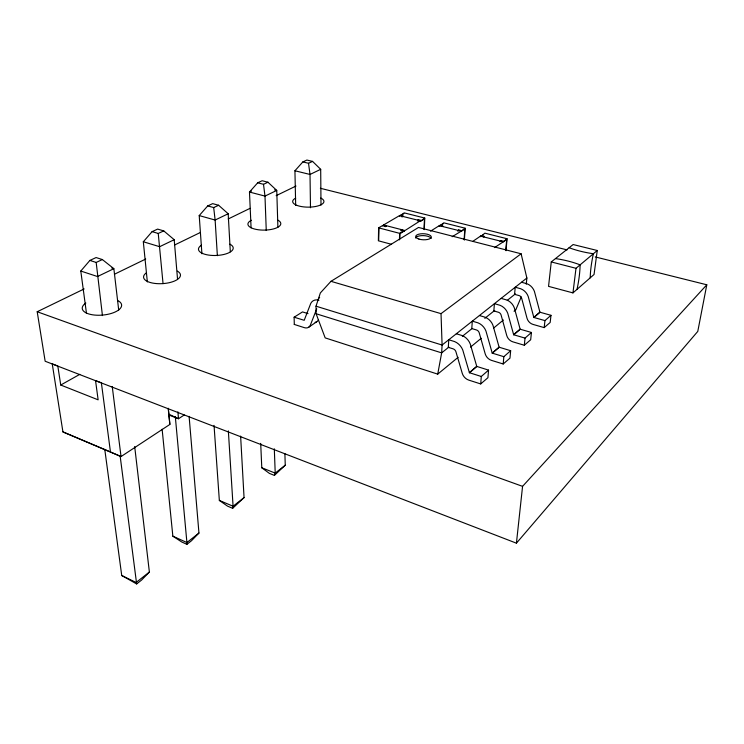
<?xml version="1.0" encoding="UTF-8"?>
<svg xmlns="http://www.w3.org/2000/svg" width="744" height="744" viewBox="0 0 744 744"><rect width="100%" height="100%" fill="white"/><g stroke="black" fill="none" stroke-linecap="round" stroke-linejoin="round"><path stroke-width="1.12" d="M385.327 226.12L385.318 226.697L386.145 225.646L385.327 226.12L382.732 225.451L378.631 227.85L378.371 240.786L391.549 244.32M378.705 240.024L378.947 228.241M382.732 225.451L382.723 226.027L383.541 225.544L386.127 226.223M383.541 225.544L383.551 224.976L399.519 215.611L420.946 220.949L424.787 218.057L424.285 229.617M399.519 215.611L399.509 216.179L404.197 212.877L424.787 218.057M399.444 239.866L399.649 233.346L403.685 230.891L403.657 231.477M399.779 239.131L399.947 233.737L420.193 220.847L420.174 221.424L418.435 220.977M401.825 230.305L401.844 229.719L401.025 230.789L401.825 230.305L404.466 230.984M402.867 215.807L402.067 216.83L402.867 215.807L400.309 215.156M418.361 219.722L417.57 220.763L418.361 219.722L420.964 220.382M424.006 229.245L424.461 218.81L420.174 221.424M464.386 240.014L465.149 228.203L461.42 231.207L439.258 225.674L439.23 226.25L443.443 223.591M439.983 225.776L443.777 222.828L465.149 228.203M442.643 226.446L442.671 225.869L440.011 225.2M458.75 229.943L457.969 231.003L458.75 229.943L461.457 230.621M464.126 239.652L464.814 228.975L452.175 236.713M506.013 250.709L507.045 238.74L503.446 241.847L480.503 236.127L480.457 236.704L482.856 235.076M481.191 236.211L484.856 233.16L507.045 238.74M483.944 236.908L483.991 236.322L481.229 235.625M456.342 333.768L462.145 335.553A12.164 9.607 51 0 1 470.245 343.951L476.792 366.494L469.445 372.8L462.777 350.061A12.285 9.635 51 0 0 454.603 341.58L448.762 339.757L448.307 347.355L453.059 348.815A3.701 2.902 51 0 1 455.942 351.81L462.257 373.321A8.426 6.603 49.1 0 0 468.794 380.119L480.708 383.932L481.294 376.483L488.557 370.112L476.69 366.392L469.343 372.688L481.294 376.483M480.708 383.932L487.925 377.71L488.557 370.112M499.931 241.642L500.693 240.554L503.502 241.261M500.647 241.14L500.693 240.554M505.781 250.347L506.711 239.522L494.574 247.603M479.424 315.521L485.107 317.214A11.783 9.533 51.1 0 1 492.965 325.323L499.15 347.308L492.258 353.223L485.962 331.061A11.904 9.551 51.1 0 0 478.029 322.859L472.31 321.148L471.78 328.569L476.439 329.955A3.581 2.874 51.1 0 1 479.229 332.847L485.19 353.819A8.165 6.547 49 0 0 491.542 360.394L503.195 363.983L503.846 356.683L510.663 350.703L499.047 347.197L492.156 353.112L503.846 356.683M510.663 350.703L509.966 358.152L503.195 363.983M526.268 284.208L526.873 278.024L521.107 253.778L418.509 227.45L330.968 281.325L320.357 292.931L316.014 306.193L316.098 313.745L325.175 337.888L437.723 374.13L458.137 357.306M501.121 298.381L506.683 299.972A11.43 9.44 51.1 0 1 514.318 307.83L520.168 329.276L513.686 334.837L507.734 313.224A11.541 9.467 51.1 0 0 500.024 305.291L494.425 303.664L493.83 310.936L498.387 312.238A3.469 2.846 51.1 0 1 501.103 315.038L506.738 335.498A7.914 6.491 48.9 0 0 512.904 341.859L524.315 345.244L525.031 338.102L531.439 332.475L520.075 329.173L513.592 334.735L525.031 338.102M524.315 345.244L530.677 339.766L531.439 332.475M84.156 288.932L37.2 311.745L45.151 361.24L516.42 543.176L522.567 486.353L706.8 284.785L595.265 256.931M551.258 261.935L548.551 286.366L572.954 292.894L594.047 274.49L597.255 250.496L573.131 244.543L551.258 261.935L575.996 268.296L597.255 250.496M521.535 282.246L526.985 283.752A11.095 9.347 51.2 0 1 534.406 291.369L539.958 312.294L533.848 317.53L528.212 296.447A11.197 9.374 51.2 0 0 520.716 288.756L515.239 287.221L514.569 294.336L519.042 295.573A3.367 2.818 51.2 0 1 521.674 298.279L527.022 318.246A7.682 6.426 48.8 0 0 533.011 324.412L544.18 327.611L544.961 320.608L550.988 315.317L539.856 312.192L533.755 317.428L544.961 320.608M550.988 315.317L550.179 322.459L544.18 327.611M572.954 292.894L575.996 268.296M437.723 374.13L441.657 352.87L442.094 345.03L441.025 313.652L521.107 253.778M706.8 284.785L697.779 331.406L516.42 543.176M214.04 425.382L219.341 500.424L227.525 506.134L232.649 508.31L233.077 506.236L228.352 430.878M260.698 443.396L261.786 467.771L269.402 473.398L274.406 475.397L275.215 473.11L274.313 448.837M316.73 308.853L310.378 325.091A8.054 5.766 57.2 0 1 304.389 327.667L294.233 324.421M521.219 296.977L515.815 309.774L514.039 311.234M294.298 324.44L294.122 317.204L304.203 320.301L310.778 303.347A11.606 8.435 57.4 0 1 318.181 300.027L318.953 300.223M86.471 313.289L80.789 271.048L89.894 260.419L96.088 257.554L102.356 259.554L113.86 268.686L118.705 310.071M147.349 281.93L143.322 241.763L152.111 231.644L157.626 229.096L163.745 230.891L174.208 239.698L177.528 279M201.912 253.769L199.215 215.583L207.706 205.93L212.654 203.642L218.615 205.26L228.185 213.761L230.315 251.798M277.893 227.283L276.759 190.436L267.952 182.224L262.148 180.745L257.684 182.81L249.482 192.045L251.081 227.878M295.684 205.493L294.931 170.767L302.854 161.922L306.9 160.053L312.554 161.392L320.692 169.325L320.999 205.084M134.683 446.521L149.377 572.043L141.611 580.041L136.645 583.947L121.728 575.503L104.774 449.423M189.106 416.352L198.955 533.057L191.431 540.786L186.921 544.338L181.685 541.957L172.85 536.173L162.127 429.251M240.619 436.086L244.051 497.606L232.649 508.31M284.896 453.635L285.25 465.214L274.406 475.397M470.552 347.076L481.21 338.297M493.625 328.058L503.39 320.013M448.846 347.113L441.657 352.87L316.098 313.745M462.331 336.325L472.226 328.411M484.809 318.339L494.695 310.425M507.287 300.353L515.378 293.88M526.873 278.024L442.094 345.03L316.014 306.193M149.377 572.043L136.096 582.478L121.728 575.503M198.955 533.057L186.911 542.534L186.921 544.338M244.051 497.606L233.077 506.236L219.341 500.424M285.25 465.214L275.215 473.11L261.786 467.771M483.265 236.825L483.991 236.322M308.537 327.351L316.712 321.761M473.045 241.196L480.503 236.127M168.33 408.326L169.874 424.433L121.03 456.574L62.924 431.901L52.247 363.872L57.809 366.02L60.738 385.029L98.134 399.835L95.539 380.584L101.379 382.834L110.456 451.943L121.03 456.574L112.232 386.489M184.233 414.975L178.513 418.742L168.851 414.985M441.917 226.353L442.671 225.869M294.122 317.204L302.52 311.913L308.025 313.633M430.553 231.161L439.258 225.674M402.076 214.672L403.862 213.621M60.738 385.029L79.813 374.344M114.418 274.238L145.722 259.033M174.942 244.832L199.987 232.667M228.166 218.987L250.077 208.339M276.163 195.663L295.991 186.037M174.208 239.698L159.644 246.692L143.322 241.763M228.185 213.761L215.128 220.038L199.215 215.583M320.692 169.325L310.016 174.449L294.931 170.767M251.463 191.124L249.482 192.045L264.985 196.09L276.759 190.436L274.555 189.869M89.894 260.419L96.181 262.446L102.356 259.554M152.111 231.644L158.24 233.458L163.745 230.891M207.706 205.93L213.686 207.567L218.615 205.26M257.684 182.81L263.506 184.298L267.952 182.224M302.854 161.922L308.528 163.271L312.554 161.392M320.366 188.279L567.095 249.9M383.551 224.976L404.485 230.407M401.044 230.212L403.685 230.891M378.631 227.85L399.649 233.346M330.968 281.325L441.025 313.652M111.786 268.017L113.86 268.686L97.51 276.536L80.789 271.048M37.2 311.745L522.567 486.353M62.924 431.901L110.456 451.943M172.85 536.173L186.911 542.534L175.314 416.696M168.228 408.428L168.776 414.176L178.513 418.742L177.89 411.878M136.645 583.947L120.128 455.886M308.528 163.271L310.016 174.449L310.49 207.771M102.44 315.586L96.181 262.446M263.506 184.298L264.985 196.09L266.259 230.528M213.686 207.567L215.128 220.038L217.369 255.676M158.24 233.458L163.048 283.622M168.776 414.176L169.874 424.433M117.794 300.585A19.762 8.379 -5.1 0 1 115.236 311.959A19.762 8.379 -5.1 0 1 88.908 313.987A19.762 8.379 -5.1 0 1 85.839 303.05M177.351 271.095A18.479 7.57 -3.5 0 1 174.44 281.065A18.479 7.57 -3.5 0 1 150.372 282.543A18.479 7.57 -3.5 0 1 146.14 273.02M229.896 244.162A17.391 6.854 -2.1 0 1 227.618 253.313A17.391 6.854 -2.1 0 1 204.488 254.169A17.391 6.854 -2.1 0 1 201.494 245.204M277.819 220.112A16.442 6.222 -1 0 1 275.094 228.445A16.442 6.222 -1 0 1 253.016 228.557A16.442 6.222 -1 0 1 251.398 220.243M320.785 198.062A15.624 5.664 0 0 1 318.888 205.642A15.624 5.664 0 0 1 297.907 205.716A15.624 5.664 0 0 1 295.666 198.155M415.673 238.043A7.803 3.041 2.2 0 1 423.28 235.606A7.803 3.041 2.2 0 1 431.129 238.433M319.167 298.093A11.495 8.426 57.6 0 1 319.632 297.349M318.506 319.576A7.766 5.608 57.3 0 1 315.121 322.319M569.141 247.715A52.312 19.483 5.5 0 0 593.377 253.741A52.499 15.81 -74.3 0 0 590.206 277.847M555.47 258.587A56.87 23.483 4.9 0 1 580.097 264.864A56.935 19.093 -73.7 0 1 577.019 289.351M418.9 239.057A7.812 3.041 2.2 0 0 431.26 237.327A7.812 3.041 2.2 0 0 420.341 233.876A7.812 3.041 2.2 0 0 418.9 239.057"/></g></svg>
